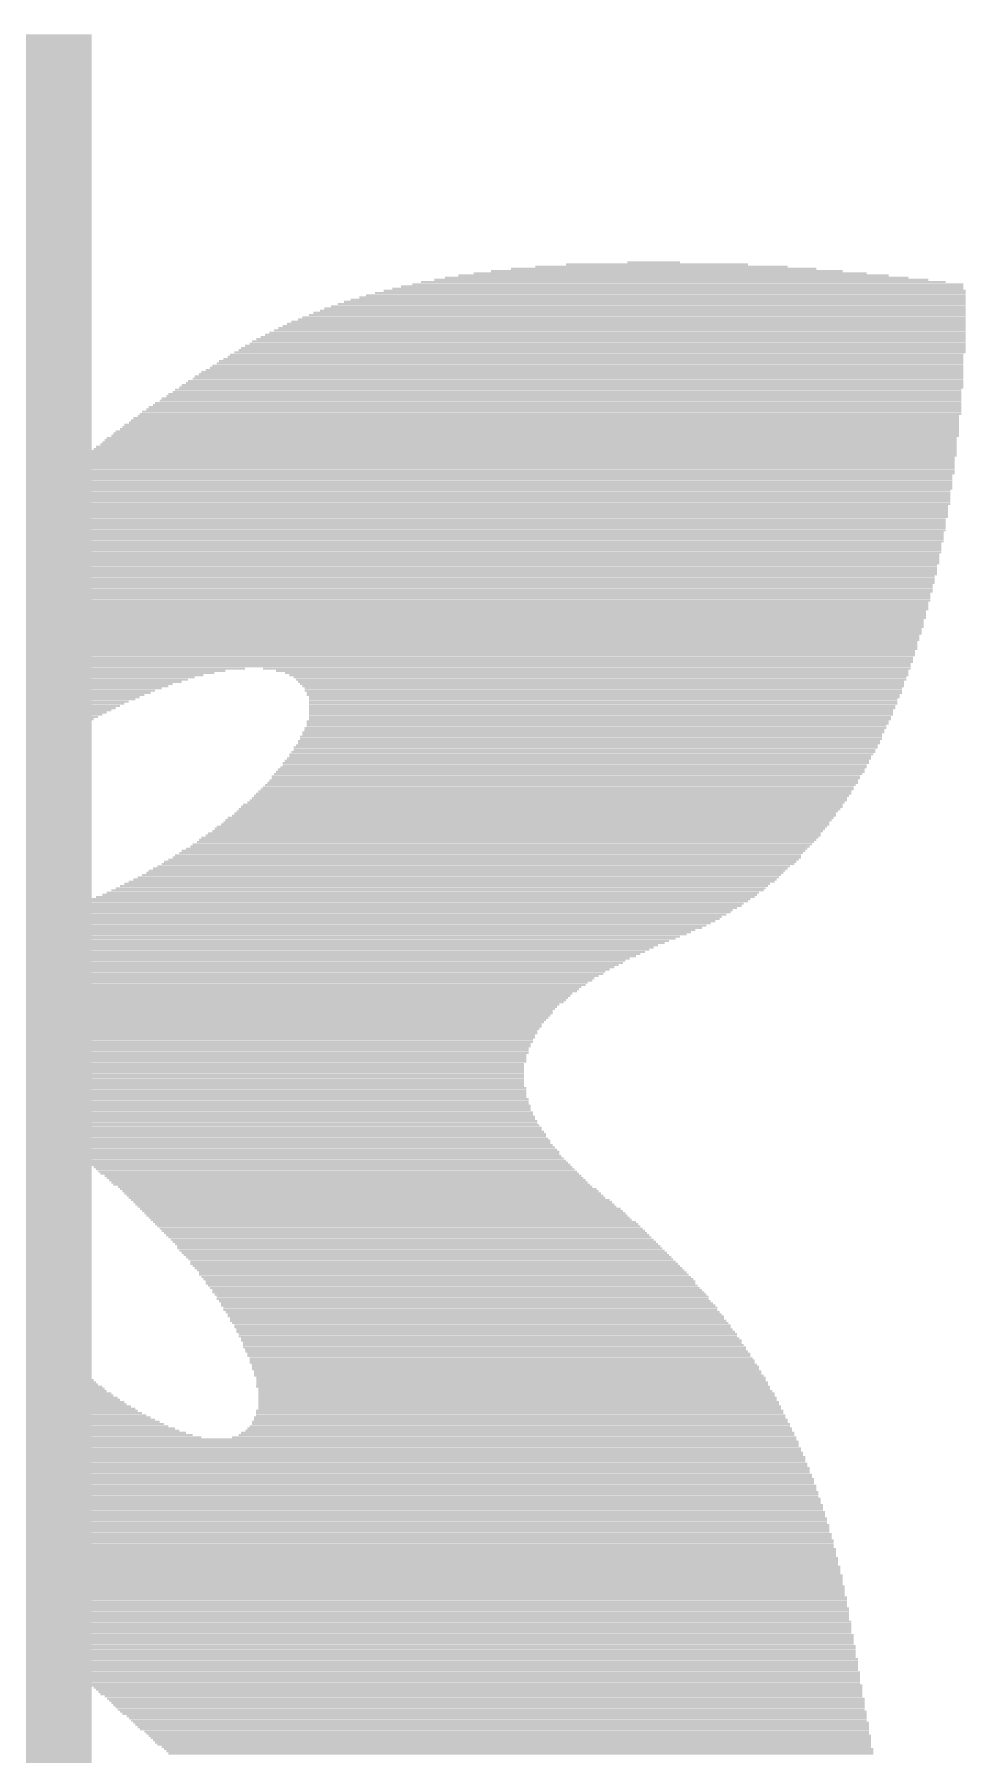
# Model space of a CAD drawing. Extents: x -0.2 to 35.2, y -0.2 to 35.2.
# Drawn here: x 28.645 to 29.722, y 2.02 to 4.01 of the extents above; entities that cross this region are included whole.
import ezdxf

# ---------------------------------------------------------------- set-up
doc = ezdxf.new("R2010")
doc.units = 0
doc.layers.add('1', color=12, linetype='CONTINUOUS')
doc.layers.add('22', color=6, linetype='CONTINUOUS')

# ---------------------------------------------------------------- blocks, each defined once
blk = doc.blocks.new('RECT')
blk.add_solid([(-0.5, -0.5), (0.5, -0.5), (-0.5, 0.5), (0.5, 0.5)])

msp = doc.modelspace()

# ---------------------------------------------------------------- block references
at = {"layer": '1', "xscale": 3.4, "yscale": 1.6, "rotation": 270}
msp.add_blockref('RECT', (27.911, 2.31), dxfattribs=at)
at = {"layer": '22', "rotation": 180}
for p, xscale, yscale in [((29.3701, 3.7413), 0.292, 0.0024), ((29.365, 3.7439), 0.2108, 0.0026), ((29.3612, 3.7464), 0.061, 0.0024), ((29.4006, 3.721), 0.6374, 0.0024), ((29.3955, 3.7235), 0.607, 0.0024), ((29.393, 3.7261), 0.5714, 0.0026), ((29.3879, 3.7286), 0.5358, 0.0024), ((29.3841, 3.7312), 0.4978, 0.0026), ((29.3803, 3.7337), 0.4546, 0.0024), ((29.3764, 3.7362), 0.4064, 0.0024), ((29.3726, 3.7388), 0.353, 0.0026), ((29.3625, 3.7007), 0.7188, 0.0026), ((29.3663, 3.7032), 0.7112, 0.0024), ((29.3714, 3.7058), 0.701, 0.0026), ((29.3752, 3.7083), 0.6934, 0.0024), ((29.3803, 3.7108), 0.6832, 0.0024), ((29.3854, 3.7134), 0.673, 0.0026), ((29.3891, 3.7159), 0.6604, 0.0024), ((29.3942, 3.7185), 0.6502, 0.0026), ((29.3358, 3.6804), 0.7722, 0.0026), ((29.3384, 3.6829), 0.767, 0.0024), ((29.3422, 3.6854), 0.7594, 0.0024), ((29.3447, 3.688), 0.7544, 0.0026), ((29.3485, 3.6905), 0.7468, 0.0024), ((29.3511, 3.6931), 0.7416, 0.0026), ((29.3549, 3.6956), 0.734, 0.0024), ((29.3587, 3.6981), 0.7264, 0.0024), ((29.3142, 3.66), 0.8154, 0.0024), ((29.3168, 3.6626), 0.8102, 0.0026), ((29.3193, 3.6651), 0.8052, 0.0024), ((29.3219, 3.6677), 0.8, 0.0026), ((29.3244, 3.6702), 0.795, 0.0024), ((29.3269, 3.6727), 0.79, 0.0024), ((29.3295, 3.6753), 0.7848, 0.0026), ((29.332, 3.6778), 0.7798, 0.0024), ((29.2952, 3.6397), 0.8482, 0.0024), ((29.299, 3.6423), 0.8458, 0.0026), ((29.3015, 3.6448), 0.8408, 0.0024), ((29.3028, 3.6473), 0.8382, 0.0024), ((29.3053, 3.6499), 0.8332, 0.0026), ((29.3079, 3.6524), 0.828, 0.0024), ((29.3092, 3.655), 0.8254, 0.0026), ((29.3117, 3.6575), 0.8204, 0.0024), ((29.2812, 3.6219), 0.8762, 0.0024), ((29.2837, 3.6245), 0.8712, 0.0026), ((29.285, 3.627), 0.8686, 0.0024), ((29.2875, 3.6296), 0.8636, 0.0026), ((29.2888, 3.6321), 0.861, 0.0024), ((29.2913, 3.6346), 0.856, 0.0024), ((29.2939, 3.6372), 0.8508, 0.0026), ((29.2659, 3.6016), 0.9068, 0.0024), ((29.2672, 3.6042), 0.9042, 0.0026), ((29.2698, 3.6067), 0.899, 0.0024), ((29.271, 3.6092), 0.8966, 0.0024), ((29.2736, 3.6118), 0.8914, 0.0026), ((29.2748, 3.6143), 0.889, 0.0024), ((29.2774, 3.6169), 0.8838, 0.0026), ((29.2786, 3.6194), 0.8814, 0.0024), ((29.2495, 3.5813), 0.9346, 0.0024), ((29.2507, 3.5838), 0.9322, 0.0024), ((29.2533, 3.5864), 0.927, 0.0026), ((29.2545, 3.5889), 0.9246, 0.0024), ((29.2571, 3.5915), 0.9194, 0.0026), ((29.2583, 3.594), 0.917, 0.0024), ((29.2609, 3.5965), 0.9118, 0.0024), ((29.2622, 3.5991), 0.9092, 0.0026), ((29.2342, 3.561), 0.96, 0.0026), ((29.2355, 3.5635), 0.9574, 0.0024), ((29.2367, 3.5661), 0.955, 0.0026), ((29.2393, 3.5686), 0.9498, 0.0024), ((29.2418, 3.5711), 0.95, 0.0024), ((29.2431, 3.5737), 0.9474, 0.0026), ((29.2456, 3.5762), 0.9424, 0.0024), ((29.2469, 3.5788), 0.9398, 0.0026), ((29.219, 3.5407), 0.9854, 0.0026), ((29.2202, 3.5432), 0.983, 0.0024), ((29.224, 3.5457), 0.9804, 0.0024), ((29.2253, 3.5483), 0.9778, 0.0026), ((29.2266, 3.5508), 0.9752, 0.0024), ((29.2291, 3.5534), 0.9702, 0.0026), ((29.2304, 3.5559), 0.9676, 0.0024), ((29.2316, 3.5584), 0.9652, 0.0024), ((29.2088, 3.5229), 1.0058, 0.0026), ((29.2101, 3.5254), 1.0032, 0.0024), ((29.2113, 3.528), 1.0008, 0.0026), ((29.2126, 3.5305), 0.9982, 0.0024), ((29.2139, 3.533), 0.9956, 0.0024), ((29.2164, 3.5356), 0.9906, 0.0026), ((29.2177, 3.5381), 0.988, 0.0024), ((29.1961, 3.5026), 1.0262, 0.0026), ((29.1974, 3.5051), 1.0236, 0.0024), ((29.1987, 3.5076), 1.021, 0.0024), ((29.1999, 3.5102), 1.0186, 0.0026), ((29.2012, 3.5127), 1.016, 0.0024), ((29.2025, 3.5153), 1.0134, 0.0026), ((29.205, 3.5178), 1.0084, 0.0024), ((29.2063, 3.5203), 1.0058, 0.0024), ((29.1847, 3.4822), 1.0388, 0.0024), ((29.1872, 3.4848), 1.0388, 0.0026), ((29.1885, 3.4873), 1.0362, 0.0024), ((29.1897, 3.4899), 1.0338, 0.0026), ((29.191, 3.4949), 1.0312, 0.0024), ((29.191, 3.4924), 1.0312, 0.0024), ((29.1923, 3.4975), 1.0286, 0.0026), ((29.1936, 3.5), 1.026, 0.0024), ((29.177, 3.4619), 1.049, 0.0024), ((29.1796, 3.467), 1.049, 0.0024), ((29.1783, 3.4645), 1.0464, 0.0026), ((29.1809, 3.4721), 1.0464, 0.0026), ((29.1809, 3.4695), 1.0464, 0.0024), ((29.1821, 3.4746), 1.044, 0.0024), ((29.1834, 3.4772), 1.0414, 0.0026), ((29.1847, 3.4797), 1.0388, 0.0024), ((28.9866, 3.4492), 1.4248, 0.0024), ((28.9866, 3.4467), 1.4248, 0.0026), ((28.9878, 3.4441), 1.4224, 0.0024), ((28.9891, 3.4416), 1.4198, 0.0024), ((29.1758, 3.4568), 1.0514, 0.0024), ((29.1758, 3.4543), 1.0514, 0.0024), ((29.1758, 3.4518), 1.0514, 0.0026), ((29.177, 3.4594), 1.049, 0.0026), ((28.9891, 3.4391), 1.4198, 0.0026), ((28.9891, 3.434), 1.4148, 0.0026), ((28.9904, 3.4365), 1.4172, 0.0024), ((28.9904, 3.4314), 1.4122, 0.0024), ((28.9904, 3.4289), 1.4122, 0.0024), ((28.9904, 3.4264), 1.4122, 0.0026), ((28.9917, 3.4238), 1.4096, 0.0024), ((28.9904, 3.4213), 1.407, 0.0026), ((28.9916, 3.4187), 1.4046, 0.0024), ((28.9916, 3.4162), 1.4046, 0.0024), ((28.9929, 3.4137), 1.402, 0.0026), ((28.9929, 3.4111), 1.402, 0.0024), ((28.9929, 3.4086), 1.397, 0.0026), ((28.9929, 3.406), 1.397, 0.0024), ((28.9929, 3.4035), 1.397, 0.0024), ((28.9942, 3.401), 1.3944, 0.0026), ((28.9942, 3.3984), 1.3944, 0.0024), ((28.9942, 3.3959), 1.3892, 0.0026), ((28.9942, 3.3933), 1.3892, 0.0024), ((28.9942, 3.3908), 1.3892, 0.0024), ((28.9954, 3.3883), 1.3868, 0.0026), ((28.9954, 3.3857), 1.3868, 0.0024), ((28.9954, 3.3832), 1.3818, 0.0026), ((28.9954, 3.3806), 1.3818, 0.0024), ((28.9954, 3.3781), 1.3818, 0.0024), ((28.9967, 3.3756), 1.3792, 0.0026), ((28.9955, 3.373), 1.3766, 0.0024), ((28.9955, 3.3705), 1.3766, 0.0026), ((28.9967, 3.3679), 1.3742, 0.0024), ((28.9967, 3.3654), 1.3742, 0.0024), ((28.9954, 3.3629), 1.3716, 0.0026), ((28.9967, 3.3603), 1.369, 0.0024), ((28.9967, 3.3578), 1.369, 0.0026), ((28.9967, 3.3552), 1.369, 0.0024), ((28.9967, 3.3527), 1.364, 0.0024), ((28.9967, 3.3502), 1.364, 0.0026), ((28.9967, 3.3476), 1.364, 0.0024), ((28.998, 3.3451), 1.3614, 0.0026), ((28.9967, 3.3425), 1.3588, 0.0024), ((28.9967, 3.34), 1.3588, 0.0024), ((28.9967, 3.3375), 1.3588, 0.0026), ((28.9967, 3.3324), 1.3538, 0.0026), ((28.9967, 3.3298), 1.3538, 0.0024), ((28.998, 3.3349), 1.3562, 0.0024), ((28.9967, 3.3222), 1.3488, 0.0024), ((28.998, 3.3273), 1.3512, 0.0024), ((28.998, 3.3248), 1.3512, 0.0026), ((28.9967, 3.3197), 1.3488, 0.0026), ((28.998, 3.3171), 1.3462, 0.0024), ((28.9967, 3.3146), 1.3436, 0.0024), ((28.9967, 3.3121), 1.3436, 0.0026), ((28.9967, 3.3095), 1.3436, 0.0024), ((28.9967, 3.307), 1.3386, 0.0026), ((28.9967, 3.3044), 1.3386, 0.0024), ((28.9967, 3.3019), 1.3386, 0.0024), ((28.998, 3.2994), 1.336, 0.0026), ((28.9967, 3.2968), 1.3334, 0.0024), ((28.9967, 3.2943), 1.3334, 0.0026), ((28.9967, 3.2917), 1.3334, 0.0024), ((28.9967, 3.2892), 1.3284, 0.0024), ((28.9967, 3.2867), 1.3284, 0.0026), ((28.9967, 3.2841), 1.3284, 0.0024), ((28.9955, 3.2816), 1.3258, 0.0026), ((28.9955, 3.279), 1.3258, 0.0024), ((28.5941, 3.2714), 0.5182, 0.0024), ((28.6119, 3.2765), 0.5536, 0.0024), ((28.6005, 3.274), 0.5308, 0.0026), ((28.5878, 3.2689), 0.5054, 0.0026), ((28.5827, 3.2663), 0.4952, 0.0024), ((28.5802, 3.2638), 0.485, 0.0024), ((29.2838, 3.2765), 0.7492, 0.0024), ((29.2901, 3.274), 0.7314, 0.0026), ((29.2952, 3.2714), 0.7212, 0.0024), ((29.2977, 3.2689), 0.7162, 0.0026), ((29.299, 3.2663), 0.7086, 0.0024), ((29.3003, 3.2638), 0.706, 0.0024), ((28.5687, 3.2562), 0.4622, 0.0026), ((28.5649, 3.2536), 0.4546, 0.0024), ((28.5764, 3.2613), 0.4774, 0.0026), ((28.5713, 3.2587), 0.4672, 0.0024), ((28.5598, 3.2486), 0.4394, 0.0026), ((28.556, 3.246), 0.4318, 0.0024), ((28.5624, 3.2511), 0.4444, 0.0024), ((28.5535, 3.2435), 0.4266, 0.0026), ((29.3002, 3.2613), 0.701, 0.0026), ((29.3015, 3.2587), 0.6984, 0.0024), ((29.3028, 3.2562), 0.6958, 0.0026), ((29.3028, 3.2536), 0.6908, 0.0024), ((29.3028, 3.2511), 0.6908, 0.0024), ((29.3028, 3.246), 0.6858, 0.0024), ((29.3041, 3.2486), 0.6882, 0.0026), ((29.3041, 3.2435), 0.6832, 0.0026), ((28.5509, 3.2409), 0.4216, 0.0024), ((28.5471, 3.2384), 0.414, 0.0024), ((28.5458, 3.2359), 0.4064, 0.0026), ((28.5433, 3.2333), 0.4014, 0.0024), ((28.5382, 3.2282), 0.3912, 0.0024), ((28.5331, 3.2232), 0.381, 0.0026), ((28.5408, 3.2308), 0.3962, 0.0026), ((28.5357, 3.2257), 0.386, 0.0024), ((29.3015, 3.2333), 0.6782, 0.0024), ((29.3015, 3.2308), 0.6782, 0.0026), ((29.3002, 3.2282), 0.6756, 0.0024), ((29.3002, 3.2257), 0.6756, 0.0024), ((29.3002, 3.2232), 0.6756, 0.0026), ((29.3028, 3.2409), 0.6806, 0.0024), ((29.3028, 3.2384), 0.6806, 0.0024), ((29.3028, 3.2359), 0.6806, 0.0026), ((28.5306, 3.2206), 0.376, 0.0024), ((28.5281, 3.2181), 0.3708, 0.0026), ((28.5268, 3.2155), 0.3632, 0.0024), ((28.523, 3.2105), 0.3556, 0.0026), ((28.5179, 3.2054), 0.3454, 0.0026), ((28.5256, 3.213), 0.3606, 0.0024), ((28.5205, 3.2079), 0.3504, 0.0024), ((28.5167, 3.2028), 0.3428, 0.0024), ((29.2914, 3.2028), 0.673, 0.0024), ((29.2926, 3.2054), 0.6706, 0.0026), ((29.2939, 3.2079), 0.673, 0.0024), ((29.2965, 3.2155), 0.673, 0.0024), ((29.2965, 3.213), 0.673, 0.0024), ((29.2952, 3.2105), 0.6704, 0.0026), ((29.299, 3.2206), 0.673, 0.0024), ((29.299, 3.2181), 0.673, 0.0026), ((28.5141, 3.2003), 0.3378, 0.0024), ((28.5103, 3.1952), 0.3302, 0.0024), ((28.5052, 3.1901), 0.32, 0.0024), ((28.5014, 3.1851), 0.3124, 0.0026), ((28.5116, 3.1978), 0.3326, 0.0026), ((28.5078, 3.1927), 0.325, 0.0026), ((28.504, 3.1876), 0.3174, 0.0024), ((28.5014, 3.1825), 0.3074, 0.0024), ((29.2825, 3.1851), 0.6756, 0.0026), ((29.2812, 3.1825), 0.673, 0.0024), ((29.2838, 3.1876), 0.673, 0.0024), ((29.2863, 3.1927), 0.673, 0.0026), ((29.2863, 3.1901), 0.673, 0.0024), ((29.2888, 3.1978), 0.673, 0.0026), ((29.2888, 3.1952), 0.673, 0.0024), ((29.2901, 3.2003), 0.6704, 0.0024), ((28.4989, 3.18), 0.3022, 0.0026), ((28.4976, 3.1774), 0.2996, 0.0024), ((29.2685, 3.1622), 0.6782, 0.0024), ((29.271, 3.1673), 0.6782, 0.0026), ((29.2698, 3.1647), 0.6756, 0.0024), ((29.2723, 3.1698), 0.6756, 0.0024), ((29.2748, 3.1724), 0.6756, 0.0026), ((29.2774, 3.1774), 0.6756, 0.0024), ((29.2761, 3.1749), 0.673, 0.0024), ((29.2799, 3.18), 0.6756, 0.0026), ((29.2558, 3.1444), 0.6832, 0.0024), ((29.2571, 3.147), 0.6806, 0.0026), ((29.2596, 3.152), 0.6806, 0.0024), ((29.2596, 3.1495), 0.6806, 0.0024), ((29.2622, 3.1546), 0.6806, 0.0026), ((29.2647, 3.1571), 0.6806, 0.0024), ((29.2659, 3.1597), 0.6782, 0.0026), ((29.2393, 3.1241), 0.6908, 0.0024), ((29.2406, 3.1266), 0.6882, 0.0024), ((29.2431, 3.1292), 0.6882, 0.0026), ((29.2456, 3.1317), 0.6884, 0.0024), ((29.2469, 3.1343), 0.6858, 0.0026), ((29.2494, 3.1368), 0.6858, 0.0024), ((29.2507, 3.1393), 0.6832, 0.0024), ((29.2533, 3.1419), 0.6832, 0.0026), ((29.219, 3.1038), 0.701, 0.0026), ((29.2228, 3.1063), 0.6984, 0.0024), ((29.224, 3.1089), 0.696, 0.0026), ((29.2266, 3.1114), 0.6958, 0.0024), ((29.2291, 3.1139), 0.696, 0.0024), ((29.2317, 3.1165), 0.6958, 0.0026), ((29.2329, 3.119), 0.6934, 0.0024), ((29.2368, 3.1216), 0.6908, 0.0026), ((29.1986, 3.0835), 0.7112, 0.0026), ((29.1999, 3.086), 0.7086, 0.0024), ((29.2037, 3.0885), 0.7062, 0.0024), ((29.2063, 3.0911), 0.706, 0.0026), ((29.2088, 3.0936), 0.706, 0.0024), ((29.2126, 3.0962), 0.7036, 0.0026), ((29.2139, 3.0987), 0.701, 0.0024), ((29.2164, 3.1012), 0.701, 0.0024), ((29.1732, 3.0631), 0.7214, 0.0024), ((29.1758, 3.0657), 0.7212, 0.0026), ((29.1796, 3.0682), 0.7188, 0.0024), ((29.1834, 3.0708), 0.7162, 0.0026), ((29.186, 3.0733), 0.7162, 0.0024), ((29.1898, 3.0758), 0.7136, 0.0024), ((29.1923, 3.0784), 0.7136, 0.0026), ((29.1948, 3.0809), 0.7138, 0.0024), ((29.1491, 3.0454), 0.734, 0.0026), ((29.1529, 3.0479), 0.7316, 0.0024), ((29.158, 3.0504), 0.7314, 0.0024), ((29.1606, 3.053), 0.7314, 0.0026), ((29.1643, 3.0555), 0.729, 0.0024), ((29.1682, 3.0581), 0.7264, 0.0026), ((29.1695, 3.0606), 0.7238, 0.0024), ((29.1187, 3.025), 0.7492, 0.0024), ((29.1224, 3.0276), 0.7468, 0.0026), ((29.1275, 3.0301), 0.7468, 0.0024), ((29.1313, 3.0327), 0.7442, 0.0026), ((29.1352, 3.0352), 0.7416, 0.0024), ((29.139, 3.0377), 0.739, 0.0024), ((29.1427, 3.0403), 0.7366, 0.0026), ((29.1453, 3.0428), 0.7366, 0.0024), ((29.0818, 3.0047), 0.767, 0.0024), ((29.0882, 3.0073), 0.7644, 0.0026), ((29.0919, 3.0098), 0.762, 0.0024), ((29.097, 3.0123), 0.762, 0.0024), ((29.1021, 3.0149), 0.757, 0.0026), ((29.1059, 3.0174), 0.7544, 0.0024), ((29.111, 3.02), 0.7544, 0.0026), ((29.1148, 3.0225), 0.7518, 0.0024), ((29.0323, 2.9844), 0.8, 0.0024), ((29.0399, 2.9869), 0.795, 0.0024), ((29.0462, 2.9895), 0.7874, 0.0026), ((29.0539, 2.992), 0.7822, 0.0024), ((29.0602, 2.9946), 0.7798, 0.0026), ((29.0653, 2.9971), 0.7746, 0.0024), ((29.0716, 2.9996), 0.7722, 0.0024), ((29.078, 3.0022), 0.7696, 0.0026), ((28.128, 2.9641), 2.5172, 0.0026), ((28.1319, 2.9666), 2.5196, 0.0024), ((28.1369, 2.9692), 2.5248, 0.0026), ((28.1408, 2.9717), 2.5272, 0.0024), ((28.1445, 2.9742), 2.5298, 0.0024), ((28.1496, 2.9768), 2.535, 0.0026), ((29.0132, 2.9793), 0.8178, 0.0024), ((29.0234, 2.9819), 0.8076, 0.0026), ((28.1001, 2.9463), 2.4916, 0.0024), ((28.1064, 2.9514), 2.4994, 0.0026), ((28.1039, 2.9488), 2.4942, 0.0024), ((28.1103, 2.9539), 2.5018, 0.0024), ((28.1141, 2.9565), 2.5044, 0.0026), ((28.1192, 2.959), 2.5094, 0.0024), ((28.123, 2.9615), 2.512, 0.0024), ((28.6602, 2.9438), 1.3614, 0.0026), ((28.6741, 2.9412), 1.3182, 0.0024), ((28.683, 2.9387), 1.2904, 0.0026), ((28.6894, 2.9361), 1.2724, 0.0024), ((28.6944, 2.9336), 1.2522, 0.0024), ((28.697, 2.9311), 1.237, 0.0026), ((28.6995, 2.9285), 1.2218, 0.0024), ((28.7021, 2.926), 1.2064, 0.0026), ((28.7046, 2.9234), 1.1964, 0.0024), ((28.7072, 2.9209), 1.181, 0.0024), ((28.7072, 2.9184), 1.1708, 0.0026), ((28.7097, 2.9158), 1.1608, 0.0024), ((28.711, 2.9133), 1.148, 0.0026), ((28.7122, 2.9107), 1.1404, 0.0024), ((28.7123, 2.9082), 1.1302, 0.0024), ((28.7135, 2.9057), 1.1226, 0.0026), ((28.7148, 2.9031), 1.115, 0.0024), ((28.7148, 2.9006), 1.1048, 0.0026), ((28.7161, 2.898), 1.0972, 0.0024), ((28.716, 2.8955), 1.0922, 0.0024), ((28.7173, 2.893), 1.0846, 0.0026), ((28.7173, 2.8904), 1.0794, 0.0024), ((28.7161, 2.8879), 1.0718, 0.0026), ((28.716, 2.8853), 1.0668, 0.0024), ((28.7161, 2.8828), 1.0616, 0.0024), ((28.716, 2.8803), 1.0566, 0.0026), ((28.7173, 2.8777), 1.054, 0.0024), ((28.7173, 2.8752), 1.049, 0.0026), ((28.7161, 2.8726), 1.0464, 0.0024), ((28.716, 2.8701), 1.0414, 0.0024), ((28.7161, 2.8676), 1.0362, 0.0026), ((28.7148, 2.865), 1.0336, 0.0024), ((28.7148, 2.8625), 1.0336, 0.0026), ((28.7135, 2.8574), 1.0262, 0.0024), ((28.7135, 2.8549), 1.0262, 0.0026), ((28.7122, 2.8523), 1.0236, 0.0024), ((28.7122, 2.8498), 1.0236, 0.0026), ((28.7148, 2.8599), 1.0286, 0.0024), ((28.711, 2.8472), 1.021, 0.0024), ((28.711, 2.8447), 1.021, 0.0024), ((28.7021, 2.8244), 1.0236, 0.0026), ((28.7034, 2.8295), 1.021, 0.0026), ((28.7034, 2.8269), 1.021, 0.0024), ((28.7059, 2.832), 1.021, 0.0024), ((28.7084, 2.8396), 1.021, 0.0024), ((28.7072, 2.8371), 1.0184, 0.0026), ((28.7072, 2.8345), 1.0184, 0.0024), ((28.7097, 2.8422), 1.0184, 0.0026), ((28.6881, 2.8041), 1.0464, 0.0026), ((28.6906, 2.8066), 1.0414, 0.0024), ((28.6919, 2.8091), 1.0388, 0.0024), ((28.6944, 2.8117), 1.0338, 0.0026), ((28.6957, 2.8142), 1.0312, 0.0024), ((28.697, 2.8168), 1.0286, 0.0026), ((28.6983, 2.8193), 1.026, 0.0024), ((28.7008, 2.8218), 1.0262, 0.0024), ((28.6716, 2.7863), 1.0846, 0.0026), ((28.6742, 2.7888), 1.0794, 0.0024), ((28.678, 2.7914), 1.0718, 0.0026), ((28.6792, 2.7939), 1.0642, 0.0024), ((28.6817, 2.7964), 1.0592, 0.0024), ((28.6843, 2.799), 1.054, 0.0026), ((28.6868, 2.8015), 1.049, 0.0024), ((28.6347, 2.766), 1.1684, 0.0026), ((28.6411, 2.7685), 1.1556, 0.0024), ((28.6474, 2.771), 1.143, 0.0024), ((28.6513, 2.7736), 1.1302, 0.0026), ((28.6564, 2.7761), 1.12, 0.0024), ((28.6614, 2.7787), 1.11, 0.0026), ((28.664, 2.7812), 1.0998, 0.0024), ((28.6678, 2.7837), 1.0922, 0.0024), ((28.9053, 2.7634), 0.6324, 0.0024), ((28.9104, 2.7609), 0.6222, 0.0026), ((28.9167, 2.7583), 0.6146, 0.0024), ((28.9192, 2.7558), 0.6096, 0.0024), ((28.9243, 2.7533), 0.6046, 0.0026), ((28.9269, 2.7507), 0.5994, 0.0024), ((28.9319, 2.7482), 0.5944, 0.0026), ((28.9357, 2.7456), 0.5918, 0.0024), ((28.9383, 2.7431), 0.5866, 0.0024), ((28.9421, 2.7406), 0.5842, 0.0026), ((28.9446, 2.738), 0.5842, 0.0024), ((28.9472, 2.7355), 0.579, 0.0026), ((28.951, 2.7329), 0.5766, 0.0024), ((28.9548, 2.7304), 0.574, 0.0024), ((28.9561, 2.7279), 0.5714, 0.0026), ((28.9599, 2.7253), 0.5688, 0.0024), ((28.9637, 2.7228), 0.5664, 0.0026), ((28.9662, 2.7202), 0.5664, 0.0024), ((28.9701, 2.7177), 0.5638, 0.0024), ((28.9713, 2.7152), 0.5614, 0.0026), ((28.9751, 2.7126), 0.5588, 0.0024), ((28.9776, 2.7101), 0.5588, 0.0026), ((28.9802, 2.7075), 0.5588, 0.0024), ((28.984, 2.705), 0.5562, 0.0024), ((28.9866, 2.7025), 0.5562, 0.0026), ((28.9904, 2.6999), 0.5536, 0.0024), ((28.9929, 2.6974), 0.5536, 0.0026), ((28.9955, 2.6948), 0.5536, 0.0024), ((28.998, 2.6923), 0.5536, 0.0024), ((29.0018, 2.6898), 0.5512, 0.0026), ((29.0043, 2.6872), 0.5512, 0.0024), ((29.0069, 2.6847), 0.551, 0.0026), ((29.0094, 2.6821), 0.5512, 0.0024), ((29.0119, 2.6796), 0.5512, 0.0024), ((29.0158, 2.6771), 0.5486, 0.0026), ((29.0196, 2.6745), 0.551, 0.0024), ((29.0221, 2.672), 0.5512, 0.0026), ((29.0246, 2.6694), 0.5512, 0.0024), ((29.0272, 2.6669), 0.5512, 0.0024), ((29.0297, 2.6644), 0.5512, 0.0026), ((29.0336, 2.6618), 0.5536, 0.0024), ((29.0361, 2.6593), 0.5536, 0.0026), ((29.0386, 2.6567), 0.5538, 0.0024), ((29.0412, 2.6542), 0.5536, 0.0024), ((29.045, 2.6517), 0.5562, 0.0026), ((29.0475, 2.6491), 0.5562, 0.0024), ((29.0501, 2.6466), 0.5562, 0.0026), ((29.0526, 2.644), 0.5562, 0.0024), ((29.0551, 2.6415), 0.5562, 0.0024), ((29.0577, 2.639), 0.5562, 0.0026), ((29.0615, 2.6364), 0.5588, 0.0024), ((29.064, 2.6339), 0.5588, 0.0026), ((29.0665, 2.6313), 0.5588, 0.0024), ((29.0691, 2.6288), 0.5588, 0.0024), ((29.0716, 2.6263), 0.5588, 0.0026), ((29.0742, 2.6237), 0.5588, 0.0024), ((29.0767, 2.6212), 0.5588, 0.0026), ((29.0792, 2.6186), 0.5588, 0.0024), ((29.0818, 2.6161), 0.5588, 0.0024), ((29.0843, 2.6136), 0.5588, 0.0026), ((29.0869, 2.611), 0.5588, 0.0024), ((29.0894, 2.6085), 0.5588, 0.0026), ((29.0907, 2.6059), 0.5612, 0.0024), ((29.0932, 2.6034), 0.5614, 0.0024), ((29.0958, 2.6009), 0.5612, 0.0026), ((29.0983, 2.5983), 0.5614, 0.0024), ((29.1009, 2.5958), 0.5612, 0.0026), ((29.1034, 2.5932), 0.5612, 0.0024), ((29.1059, 2.5907), 0.5614, 0.0024), ((29.1072, 2.5882), 0.5638, 0.0026), ((29.1098, 2.5856), 0.5638, 0.0024), ((29.1123, 2.5831), 0.5638, 0.0026), ((29.1148, 2.5805), 0.5638, 0.0024), ((29.1186, 2.5755), 0.5664, 0.0026), ((29.1174, 2.578), 0.5638, 0.0024), ((29.1212, 2.5729), 0.5664, 0.0024), ((29.1237, 2.5704), 0.5664, 0.0026), ((29.1262, 2.5678), 0.5664, 0.0024), ((29.1262, 2.5653), 0.5664, 0.0024), ((29.1288, 2.5628), 0.5664, 0.0026), ((29.1313, 2.5602), 0.5664, 0.0024), ((29.1351, 2.5551), 0.569, 0.0024), ((29.1339, 2.5577), 0.5664, 0.0026), ((29.1377, 2.5526), 0.5688, 0.0024), ((29.1402, 2.5501), 0.569, 0.0026), ((29.1402, 2.5475), 0.569, 0.0024), ((29.1428, 2.545), 0.5688, 0.0026), ((29.1453, 2.5424), 0.569, 0.0024), ((29.1466, 2.5399), 0.5714, 0.0024), ((29.1491, 2.5374), 0.5714, 0.0026), ((29.1491, 2.5348), 0.5714, 0.0024), ((29.1517, 2.5323), 0.5714, 0.0026), ((29.1542, 2.5297), 0.5714, 0.0024), ((29.1555, 2.5272), 0.574, 0.0024), ((28.4963, 2.512), 0.3022, 0.0026), ((28.4976, 2.5094), 0.3048, 0.0024), ((28.4989, 2.5069), 0.3072, 0.0026), ((29.158, 2.5221), 0.574, 0.0024), ((29.1568, 2.5247), 0.5714, 0.0026), ((29.1605, 2.5196), 0.574, 0.0026), ((29.1631, 2.517), 0.574, 0.0024), ((29.1631, 2.5145), 0.574, 0.0024), ((29.1656, 2.512), 0.574, 0.0026), ((29.1669, 2.5094), 0.5766, 0.0024), ((29.1694, 2.5069), 0.5766, 0.0026), ((28.5077, 2.4866), 0.3302, 0.0026), ((28.5065, 2.4891), 0.3276, 0.0024), ((28.5014, 2.5018), 0.3124, 0.0024), ((28.5052, 2.4942), 0.32, 0.0026), ((28.5065, 2.4916), 0.3226, 0.0024), ((28.5002, 2.5043), 0.3098, 0.0024), ((28.5027, 2.4993), 0.3148, 0.0026), ((28.504, 2.4967), 0.3174, 0.0024), ((29.1694, 2.5043), 0.5766, 0.0024), ((29.172, 2.5018), 0.5764, 0.0024), ((29.1733, 2.4993), 0.579, 0.0026), ((29.1745, 2.4967), 0.5766, 0.0024), ((29.1758, 2.4942), 0.579, 0.0026), ((29.1771, 2.4916), 0.5816, 0.0024), ((29.1783, 2.4891), 0.5792, 0.0024), ((29.1796, 2.4866), 0.5816, 0.0026), ((28.5179, 2.4662), 0.3556, 0.0024), ((28.5154, 2.4713), 0.3504, 0.0024), ((28.5167, 2.4688), 0.353, 0.0026), ((28.509, 2.484), 0.3328, 0.0024), ((28.5128, 2.4789), 0.3404, 0.0024), ((28.5116, 2.4815), 0.3378, 0.0026), ((28.5141, 2.4764), 0.3428, 0.0024), ((28.5154, 2.4739), 0.3454, 0.0026), ((29.1821, 2.484), 0.5816, 0.0024), ((29.1821, 2.4815), 0.5816, 0.0026), ((29.1859, 2.4764), 0.5842, 0.0024), ((29.1859, 2.4739), 0.5842, 0.0026), ((29.1847, 2.4789), 0.5816, 0.0024), ((29.1885, 2.4713), 0.5842, 0.0024), ((29.1898, 2.4688), 0.5866, 0.0026), ((29.1898, 2.4662), 0.5866, 0.0024), ((28.523, 2.4561), 0.3708, 0.0026), ((28.5268, 2.451), 0.3784, 0.0024), ((28.5281, 2.4485), 0.381, 0.0026), ((28.5256, 2.4535), 0.3758, 0.0024), ((28.5217, 2.4612), 0.3632, 0.0026), ((28.523, 2.4586), 0.3658, 0.0024), ((28.5205, 2.4637), 0.3606, 0.0024), ((29.1923, 2.4637), 0.5866, 0.0024), ((29.1923, 2.4612), 0.5866, 0.0026), ((29.1936, 2.4586), 0.5892, 0.0024), ((29.1961, 2.4561), 0.5892, 0.0026), ((29.1961, 2.4535), 0.5892, 0.0024), ((29.1974, 2.451), 0.5918, 0.0024), ((29.1974, 2.4485), 0.5918, 0.0026), ((28.537, 2.4332), 0.4088, 0.0024), ((28.5383, 2.4307), 0.4114, 0.0026), ((28.5408, 2.4281), 0.4164, 0.0024), ((28.5306, 2.4434), 0.3912, 0.0026), ((28.5344, 2.4383), 0.3988, 0.0024), ((28.5319, 2.4408), 0.3936, 0.0024), ((28.5357, 2.4358), 0.4012, 0.0026), ((28.5306, 2.4459), 0.386, 0.0024), ((29.1986, 2.4459), 0.5944, 0.0024), ((29.1999, 2.4434), 0.5918, 0.0026), ((29.2037, 2.4332), 0.5994, 0.0024), ((29.2037, 2.4307), 0.5994, 0.0026), ((29.205, 2.4281), 0.602, 0.0024), ((29.2012, 2.4408), 0.5942, 0.0024), ((29.2025, 2.4383), 0.5968, 0.0024), ((29.2025, 2.4358), 0.5968, 0.0026), ((28.556, 2.4078), 0.4572, 0.0024), ((28.5535, 2.4104), 0.452, 0.0026), ((28.5458, 2.4205), 0.4318, 0.0024), ((28.5471, 2.418), 0.4344, 0.0026), ((28.5497, 2.4154), 0.4394, 0.0024), ((28.5522, 2.4129), 0.4444, 0.0024), ((28.5446, 2.4231), 0.4242, 0.0026), ((28.5421, 2.4256), 0.419, 0.0024), ((29.2075, 2.4078), 0.6172, 0.0024), ((29.2063, 2.4104), 0.6146, 0.0026), ((29.2062, 2.418), 0.6096, 0.0026), ((29.2062, 2.4154), 0.6096, 0.0024), ((29.2075, 2.4129), 0.6122, 0.0024), ((29.205, 2.4256), 0.602, 0.0024), ((29.2063, 2.4231), 0.6044, 0.0026), ((29.2063, 2.4205), 0.6044, 0.0024), ((28.5801, 2.3875), 0.5156, 0.0024), ((28.5713, 2.3926), 0.4978, 0.0026), ((28.5751, 2.39), 0.5054, 0.0024), ((28.5662, 2.3977), 0.4826, 0.0026), ((28.5687, 2.3951), 0.4876, 0.0024), ((28.5599, 2.4027), 0.4698, 0.0024), ((28.5624, 2.4002), 0.4748, 0.0024), ((28.5586, 2.4053), 0.4622, 0.0026), ((29.1999, 2.3875), 0.6528, 0.0024), ((29.2024, 2.39), 0.6426, 0.0024), ((29.2037, 2.3926), 0.64, 0.0026), ((29.205, 2.3951), 0.6324, 0.0024), ((29.2063, 2.3977), 0.6298, 0.0026), ((29.2063, 2.4002), 0.6248, 0.0024), ((29.2063, 2.4053), 0.6196, 0.0026), ((29.2076, 2.4027), 0.6222, 0.0024), ((28.9243, 2.3672), 1.2192, 0.0026), ((28.9243, 2.3748), 1.2142, 0.0024), ((28.9243, 2.3723), 1.2142, 0.0026), ((28.9256, 2.3697), 1.2166, 0.0024), ((28.9243, 2.3824), 1.209, 0.0024), ((28.9243, 2.3799), 1.209, 0.0026), ((28.9243, 2.3773), 1.209, 0.0024), ((28.9231, 2.385), 1.2064, 0.0026), ((28.9256, 2.3519), 1.2318, 0.0024), ((28.9256, 2.3494), 1.2318, 0.0024), ((28.9256, 2.3469), 1.2318, 0.0026), ((28.9243, 2.3596), 1.2242, 0.0026), ((28.9256, 2.357), 1.2268, 0.0024), ((28.9256, 2.3545), 1.2268, 0.0026), ((28.9256, 2.3646), 1.2216, 0.0024), ((28.9256, 2.3621), 1.2216, 0.0024), ((28.9256, 2.3316), 1.247, 0.0024), ((28.9256, 2.3291), 1.247, 0.0026), ((28.9256, 2.3367), 1.242, 0.0024), ((28.9256, 2.3342), 1.242, 0.0026), ((28.9256, 2.3443), 1.237, 0.0024), ((28.9256, 2.3418), 1.237, 0.0026), ((28.9269, 2.3392), 1.2394, 0.0024), ((28.9243, 2.3113), 1.2598, 0.0024), ((28.9256, 2.3088), 1.2624, 0.0026), ((28.9243, 2.3189), 1.2548, 0.0024), ((28.9256, 2.3164), 1.2572, 0.0026), ((28.9256, 2.3138), 1.2572, 0.0024), ((28.9256, 2.324), 1.2522, 0.0024), ((28.9256, 2.3215), 1.2522, 0.0026), ((28.9256, 2.3265), 1.247, 0.0024), ((28.923, 2.291), 1.2776, 0.0026), ((28.923, 2.2884), 1.2776, 0.0024), ((28.9243, 2.2935), 1.275, 0.0024), ((28.9231, 2.2961), 1.2724, 0.0026), ((28.9243, 2.3011), 1.27, 0.0024), ((28.9243, 2.2986), 1.27, 0.0024), ((28.9243, 2.3062), 1.265, 0.0024), ((28.9243, 2.3037), 1.265, 0.0026), ((28.9205, 2.2707), 1.2928, 0.0026), ((28.9218, 2.2681), 1.2954, 0.0024), ((28.9218, 2.2757), 1.2902, 0.0024), ((28.9218, 2.2732), 1.2902, 0.0024), ((28.9218, 2.2808), 1.2852, 0.0024), ((28.9218, 2.2783), 1.2852, 0.0026), ((28.9231, 2.2859), 1.2826, 0.0024), ((28.9231, 2.2834), 1.2826, 0.0026), ((28.9192, 2.258), 1.3056, 0.0026), ((28.9193, 2.2605), 1.3004, 0.0024), ((28.9205, 2.2656), 1.298, 0.0026), ((28.9205, 2.263), 1.298, 0.0024), ((29.0755, 2.2554), 0.993, 0.0024), ((29.0755, 2.2529), 0.993, 0.0026), ((29.0755, 2.2503), 0.993, 0.0024), ((29.078, 2.2478), 0.993, 0.0024), ((29.078, 2.2453), 0.993, 0.0026), ((29.0792, 2.2427), 0.9906, 0.0024), ((29.0792, 2.2402), 0.9906, 0.0026), ((29.0818, 2.2376), 0.9906, 0.0024), ((29.0818, 2.2351), 0.9906, 0.0024), ((29.0831, 2.2326), 0.988, 0.0026), ((29.0856, 2.2275), 0.988, 0.0026), ((29.0844, 2.23), 0.9854, 0.0024), ((29.0869, 2.2249), 0.9854, 0.0024), ((29.0881, 2.2224), 0.983, 0.0024), ((29.0881, 2.2199), 0.983, 0.0026), ((29.0894, 2.2173), 0.9804, 0.0024), ((29.092, 2.2148), 0.9804, 0.0026), ((29.0933, 2.2122), 0.9778, 0.0024), ((29.0933, 2.2097), 0.9778, 0.0024), ((29.0945, 2.2072), 0.9754, 0.0026), ((29.0958, 2.2046), 0.9728, 0.0024), ((29.0983, 2.2021), 0.9728, 0.0026), ((29.0996, 2.1995), 0.9702, 0.0024), ((29.0996, 2.197), 0.9702, 0.0024), ((29.1009, 2.1945), 0.9676, 0.0026), ((29.1021, 2.1919), 0.9652, 0.0024), ((29.1046, 2.1894), 0.9652, 0.0026), ((29.1059, 2.1868), 0.9626, 0.0024), ((29.1072, 2.1843), 0.96, 0.0024), ((29.1085, 2.1818), 0.9574, 0.0026), ((29.1097, 2.1792), 0.955, 0.0024), ((29.111, 2.1767), 0.9524, 0.0026), ((29.1123, 2.1741), 0.955, 0.0024), ((29.1136, 2.1716), 0.9524, 0.0024), ((29.1148, 2.1691), 0.95, 0.0026), ((29.1161, 2.1665), 0.9474, 0.0024), ((29.1174, 2.164), 0.9448, 0.0026), ((29.1186, 2.1614), 0.9424, 0.0024), ((29.1212, 2.1589), 0.9422, 0.0024), ((29.1224, 2.1564), 0.9398, 0.0026), ((29.1237, 2.1538), 0.9372, 0.0024), ((29.125, 2.1513), 0.9346, 0.0026), ((29.1262, 2.1487), 0.9322, 0.0024), ((29.1288, 2.1462), 0.9322, 0.0024), ((29.1301, 2.1437), 0.9296, 0.0026), ((29.1314, 2.1411), 0.927, 0.0024), ((29.1326, 2.1386), 0.9246, 0.0026), ((29.1339, 2.136), 0.922, 0.0024), ((29.1352, 2.1335), 0.9194, 0.0024), ((29.1377, 2.131), 0.9194, 0.0026), ((29.139, 2.1284), 0.9168, 0.0024), ((29.1402, 2.1259), 0.9144, 0.0026), ((29.1415, 2.1233), 0.9118, 0.0024), ((29.1428, 2.1208), 0.9092, 0.0024), ((29.1453, 2.1183), 0.9042, 0.0026), ((29.1478, 2.1157), 0.9042, 0.0024), ((29.1491, 2.1132), 0.9016, 0.0026), ((29.1504, 2.1106), 0.899, 0.0024), ((29.1516, 2.1081), 0.8966, 0.0024), ((29.1529, 2.1056), 0.894, 0.0026), ((29.1542, 2.103), 0.8914, 0.0024), ((29.1567, 2.1005), 0.8916, 0.0026), ((29.158, 2.0979), 0.889, 0.0024), ((29.1593, 2.0954), 0.8864, 0.0024), ((29.1606, 2.0929), 0.8838, 0.0026), ((29.1618, 2.0903), 0.8814, 0.0024), ((29.1644, 2.0878), 0.8762, 0.0026), ((29.1669, 2.0852), 0.8762, 0.0024), ((29.1682, 2.0827), 0.8736, 0.0024), ((29.1694, 2.0802), 0.8712, 0.0026), ((29.1707, 2.0776), 0.8686, 0.0024), ((29.172, 2.0751), 0.866, 0.0026), ((29.1732, 2.0725), 0.8636, 0.0024), ((29.1758, 2.07), 0.8636, 0.0024), ((29.1771, 2.0675), 0.861, 0.0026), ((29.1796, 2.0649), 0.856, 0.0024), ((29.1809, 2.0624), 0.8534, 0.0026), ((29.1822, 2.0598), 0.8508, 0.0024), ((29.1847, 2.0573), 0.8508, 0.0024), ((29.1859, 2.0548), 0.8484, 0.0026), ((29.1872, 2.0522), 0.8458, 0.0024), ((29.1885, 2.0497), 0.8432, 0.0026), ((29.191, 2.0471), 0.8382, 0.0024), ((29.1923, 2.0446), 0.8356, 0.0024), ((29.1948, 2.0421), 0.8356, 0.0026), ((29.1961, 2.0395), 0.833, 0.0024), ((29.1974, 2.037), 0.8304, 0.0026), ((29.1986, 2.0344), 0.828, 0.0024), ((29.1999, 2.0319), 0.8254, 0.0024), ((29.2024, 2.0294), 0.8204, 0.0026), ((29.205, 2.0268), 0.8204, 0.0024), ((29.2063, 2.0243), 0.8178, 0.0026), ((29.2075, 2.0217), 0.8154, 0.0024)]:
    msp.add_blockref('RECT', p, dxfattribs=dict(at, xscale=xscale, yscale=yscale))

doc.saveas('drawing.dxf')
